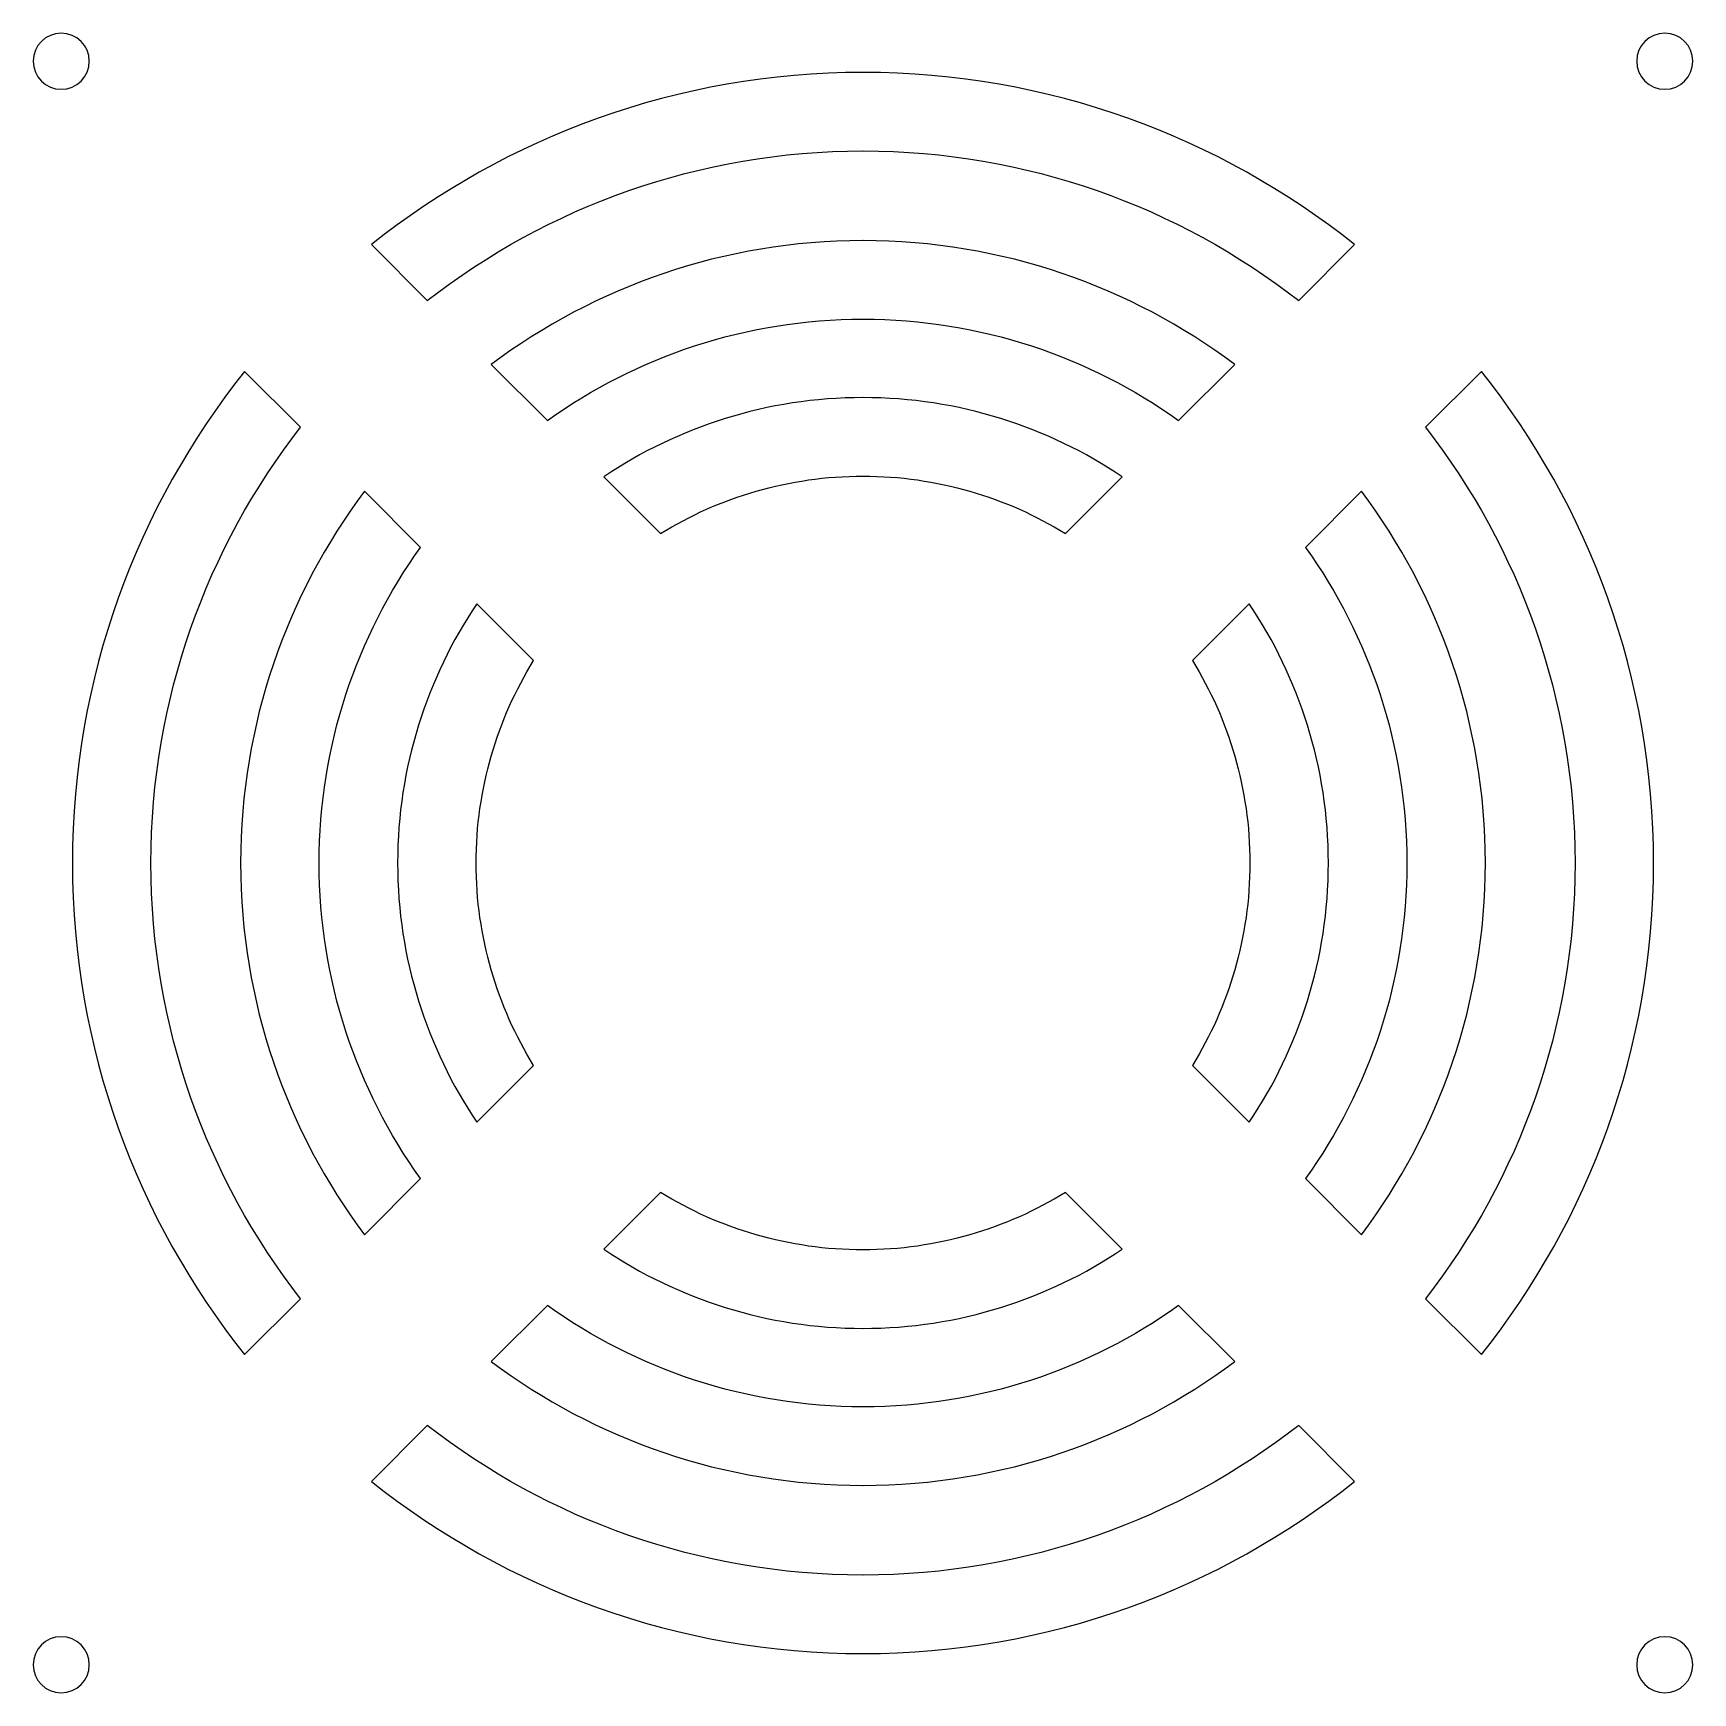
# Model space of a CAD drawing. Extents: x -106.2 to -32.2, y -149.8 to -75.8.
import ezdxf

# ---------------------------------------------------------------- set-up
doc = ezdxf.new("R2010")
doc.units = 0
doc.header["$MEASUREMENT"] = 0
doc.layers.add('BEFESTIGUNG', color=7, linetype='CONTINUOUS')
doc.layers.add('KONSTRUKTION', color=7, linetype='CONTINUOUS')

msp = doc.modelspace()

# ---------------------------------------------------------------- linework, layer by layer
at = {"layer": 'BEFESTIGUNG'}
for points in [[(-104.9999, -75.75), (-104.3115, -75.75), (-103.7499, -76.3115), (-103.7499, -77), (-103.7499, -77), (-103.7499, -77.6885), (-104.3115, -78.25), (-104.9999, -78.25), (-104.9999, -78.25), (-105.6884, -78.25), (-106.2499, -77.6885), (-106.2499, -77), (-106.2499, -77), (-106.2499, -76.3115), (-105.6884, -75.75), (-104.9999, -75.75)], [(-33.5, -75.75), (-32.8115, -75.75), (-32.25, -76.3115), (-32.25, -77), (-32.25, -77), (-32.25, -77.6884), (-32.8115, -78.25), (-33.5, -78.25), (-33.5, -78.25), (-34.1885, -78.25), (-34.75, -77.6884), (-34.75, -77), (-34.75, -77), (-34.75, -76.3115), (-34.1885, -75.75), (-33.5, -75.75)], [(-105, -147.25), (-104.3115, -147.25), (-103.75, -147.8116), (-103.75, -148.5001), (-103.75, -148.5001), (-103.75, -149.1885), (-104.3115, -149.75), (-105, -149.75), (-105, -149.75), (-105.6885, -149.75), (-106.25, -149.1885), (-106.25, -148.5001), (-106.25, -148.5001), (-106.25, -147.8116), (-105.6885, -147.25), (-105, -147.25)], [(-33.4999, -147.25), (-32.8115, -147.25), (-32.25, -147.8116), (-32.25, -148.5001), (-32.25, -148.5001), (-32.25, -149.1885), (-32.8115, -149.75), (-33.4999, -149.75), (-33.4999, -149.75), (-34.1884, -149.75), (-34.75, -149.1885), (-34.75, -148.5001), (-34.75, -148.5001), (-34.75, -147.8116), (-34.1884, -147.25), (-33.4999, -147.25)]]:
    msp.add_open_spline(points, degree=3, knots=[0, 0, 0, 0, 0.25, 0.25, 0.25, 0.25, 0.5, 0.5, 0.5, 0.5, 0.75, 0.75, 0.75, 0.75, 1, 1, 1, 1], dxfattribs=at)
at = {"layer": 'KONSTRUKTION'}
for points in [[(-69.25, -77.5), (-69.25, -77.5), (-69.2493, -77.5), (-69.2493, -77.5), (-69.2493, -77.5), (-60.977, -77.5002), (-53.3556, -80.3745), (-47.3317, -85.1748), (-47.3317, -85.1748), (-47.3317, -85.1748), (-49.8239, -87.667), (-49.8239, -87.667), (-49.8239, -87.667), (-55.1998, -83.4912), (-61.9432, -81.0001), (-69.2493, -81), (-69.2493, -81), (-69.2493, -81), (-69.25, -81), (-69.25, -81), (-69.25, -81), (-69.25, -81), (-69.2515, -81), (-69.2515, -81), (-69.2515, -81), (-76.5574, -81.0003), (-83.3004, -83.4912), (-88.6761, -87.667), (-88.6761, -87.667), (-88.6761, -87.667), (-91.1683, -85.1748), (-91.1683, -85.1748), (-91.1683, -85.1748), (-85.1447, -80.3746), (-77.5236, -77.5003), (-69.2515, -77.5), (-69.2515, -77.5), (-69.2515, -77.5), (-69.25, -77.5), (-69.25, -77.5)], [(-69.25, -85), (-69.25, -85), (-69.2493, -85), (-69.2493, -85), (-69.2493, -85), (-63.0441, -85.0002), (-57.3039, -87.0543), (-52.6739, -90.517), (-52.6739, -90.517), (-52.6739, -90.517), (-55.1782, -93.0213), (-55.1782, -93.0213), (-55.1782, -93.0213), (-59.1508, -90.1769), (-64.0107, -88.5001), (-69.2493, -88.5), (-69.2493, -88.5), (-69.2493, -88.5), (-69.25, -88.5), (-69.25, -88.5), (-69.25, -88.5), (-69.25, -88.5), (-69.2515, -88.5), (-69.2515, -88.5), (-69.2515, -88.5), (-74.4898, -88.5002), (-79.3494, -90.177), (-83.3219, -93.0212), (-83.3219, -93.0212), (-83.3219, -93.0212), (-85.8262, -90.5169), (-85.8262, -90.5169), (-85.8262, -90.5169), (-81.1964, -87.0543), (-75.4565, -85.0003), (-69.2515, -85), (-69.2515, -85), (-69.2515, -85), (-69.25, -85), (-69.25, -85)], [(-94.3331, -93.3238), (-98.5087, -98.6997), (-100.9999, -105.4434), (-101, -112.7493), (-101, -112.7493), (-101, -112.7493), (-101, -112.75), (-101, -112.75), (-101, -112.75), (-101, -112.75), (-101, -112.7515), (-101, -112.7515), (-101, -112.7515), (-100.9997, -120.0573), (-98.5083, -126.8002), (-94.3328, -132.1759), (-94.3328, -132.1759), (-94.3328, -132.1759), (-96.8249, -134.668), (-96.8249, -134.668), (-96.8249, -134.668), (-101.6249, -128.6444), (-104.4997, -121.0234), (-104.5, -112.7515), (-104.5, -112.7515), (-104.5, -112.7515), (-104.5, -112.75), (-104.5, -112.75), (-104.5, -112.75), (-104.5, -112.75), (-104.5, -112.7493), (-104.5, -112.7493), (-104.5, -112.7493), (-104.4998, -104.4773), (-101.6252, -96.8555), (-96.8252, -90.8317), (-96.8252, -90.8317), (-96.8252, -90.8317), (-94.3331, -93.3238), (-94.3331, -93.3238)], [(-41.6748, -90.8317), (-36.8749, -96.8554), (-34.0003, -104.4768), (-34, -112.7485), (-34, -112.7485), (-34, -112.7485), (-34, -112.75), (-34, -112.75), (-34, -112.75), (-34, -112.75), (-34, -112.7507), (-34, -112.7507), (-34, -112.7507), (-34.0002, -121.0229), (-36.8748, -128.6443), (-41.675, -134.6681), (-41.675, -134.6681), (-41.675, -134.6681), (-44.1672, -132.1759), (-44.1672, -132.1759), (-44.1672, -132.1759), (-39.9914, -126.8), (-37.5001, -120.0567), (-37.5, -112.7507), (-37.5, -112.7507), (-37.5, -112.7507), (-37.5, -112.75), (-37.5, -112.75), (-37.5, -112.75), (-37.5, -112.75), (-37.5, -112.7485), (-37.5, -112.7485), (-37.5, -112.7485), (-37.5003, -105.443), (-39.9916, -98.6995), (-44.167, -93.3239), (-44.167, -93.3239), (-44.167, -93.3239), (-41.6748, -90.8317), (-41.6748, -90.8317)], [(-69.25, -92), (-69.25, -92), (-69.2493, -92), (-69.2493, -92), (-69.2493, -92), (-64.9752, -92.0001), (-60.9963, -93.3034), (-57.6895, -95.5326), (-57.6895, -95.5326), (-57.6895, -95.5326), (-60.2206, -98.0637), (-60.2206, -98.0637), (-60.2206, -98.0637), (-62.85, -96.439), (-65.9437, -95.5001), (-69.2493, -95.5), (-69.2493, -95.5), (-69.2493, -95.5), (-69.25, -95.5), (-69.25, -95.5), (-69.25, -95.5), (-69.25, -95.5), (-69.2515, -95.5), (-69.2515, -95.5), (-69.2515, -95.5), (-72.5568, -95.5002), (-75.6502, -96.4391), (-78.2794, -98.0637), (-78.2794, -98.0637), (-78.2794, -98.0637), (-80.8105, -95.5326), (-80.8105, -95.5326), (-80.8105, -95.5326), (-77.5038, -93.3036), (-73.5253, -92.0003), (-69.2515, -92), (-69.2515, -92), (-69.2515, -92), (-69.25, -92), (-69.25, -92)], [(-88.9787, -98.6782), (-91.8227, -102.6508), (-93.4999, -107.511), (-93.5, -112.7493), (-93.5, -112.7493), (-93.5, -112.7493), (-93.5, -112.75), (-93.5, -112.75), (-93.5, -112.75), (-93.5, -112.75), (-93.5, -112.7515), (-93.5, -112.7515), (-93.5, -112.7515), (-93.4998, -117.9897), (-91.8226, -122.8491), (-88.9785, -126.8216), (-88.9785, -126.8216), (-88.9785, -126.8216), (-91.4828, -129.3259), (-91.4828, -129.3259), (-91.4828, -129.3259), (-94.9453, -124.6962), (-96.9997, -118.9563), (-97, -112.7515), (-97, -112.7515), (-97, -112.7515), (-97, -112.75), (-97, -112.75), (-97, -112.75), (-97, -112.75), (-97, -112.7493), (-97, -112.7493), (-97, -112.7493), (-96.9998, -106.5443), (-94.9456, -100.8038), (-91.483, -96.1739), (-91.483, -96.1739), (-91.483, -96.1739), (-88.9787, -98.6782), (-88.9787, -98.6782)], [(-47.017, -96.1739), (-43.5545, -100.8036), (-41.5003, -106.5438), (-41.5, -112.7485), (-41.5, -112.7485), (-41.5, -112.7485), (-41.5, -112.75), (-41.5, -112.75), (-41.5, -112.75), (-41.5, -112.75), (-41.5, -112.7507), (-41.5, -112.7507), (-41.5, -112.7507), (-41.5002, -118.9559), (-43.5546, -124.696), (-47.0172, -129.3259), (-47.0172, -129.3259), (-47.0172, -129.3259), (-49.5215, -126.8216), (-49.5215, -126.8216), (-49.5215, -126.8216), (-46.6774, -122.849), (-45.0001, -117.9892), (-45, -112.7507), (-45, -112.7507), (-45, -112.7507), (-45, -112.75), (-45, -112.75), (-45, -112.75), (-45, -112.75), (-45, -112.7485), (-45, -112.7485), (-45, -112.7485), (-45.0002, -107.5105), (-46.6773, -102.6506), (-49.5213, -98.6782), (-49.5213, -98.6782), (-49.5213, -98.6782), (-47.017, -96.1739), (-47.017, -96.1739)], [(-83.9361, -103.7208), (-85.5607, -106.3501), (-86.4999, -109.4439), (-86.5, -112.7493), (-86.5, -112.7493), (-86.5, -112.7493), (-86.5, -112.75), (-86.5, -112.75), (-86.5, -112.75), (-86.5, -112.75), (-86.5, -112.7515), (-86.5, -112.7515), (-86.5, -112.7515), (-86.4998, -116.0567), (-85.5604, -119.1498), (-83.9359, -121.779), (-83.9359, -121.779), (-83.9359, -121.779), (-86.4672, -124.3103), (-86.4672, -124.3103), (-86.4672, -124.3103), (-88.6961, -121.0037), (-89.9997, -117.0252), (-90, -112.7515), (-90, -112.7515), (-90, -112.7515), (-90, -112.75), (-90, -112.75), (-90, -112.75), (-90, -112.75), (-90, -112.7493), (-90, -112.7493), (-90, -112.7493), (-89.9999, -108.4754), (-88.6964, -104.4962), (-86.4674, -101.1895), (-86.4674, -101.1895), (-86.4674, -101.1895), (-83.9361, -103.7208), (-83.9361, -103.7208)], [(-52.0327, -101.1896), (-49.8038, -104.4962), (-48.5003, -108.4749), (-48.5, -112.7485), (-48.5, -112.7485), (-48.5, -112.7485), (-48.5, -112.75), (-48.5, -112.75), (-48.5, -112.75), (-48.5, -112.75), (-48.5, -112.7507), (-48.5, -112.7507), (-48.5, -112.7507), (-48.5001, -117.0248), (-49.8038, -121.0036), (-52.0328, -124.3103), (-52.0328, -124.3103), (-52.0328, -124.3103), (-54.5641, -121.779), (-54.5641, -121.779), (-54.5641, -121.779), (-52.9395, -119.1498), (-52.0001, -116.0562), (-52, -112.7507), (-52, -112.7507), (-52, -112.7507), (-52, -112.75), (-52, -112.75), (-52, -112.75), (-52, -112.75), (-52, -112.7485), (-52, -112.7485), (-52, -112.7485), (-52.0002, -109.4435), (-52.9394, -106.3497), (-54.5638, -103.7207), (-54.5638, -103.7207), (-54.5638, -103.7207), (-52.0327, -101.1896), (-52.0327, -101.1896)], [(-57.6897, -129.9672), (-60.9963, -132.1961), (-64.9748, -133.4997), (-69.2485, -133.5), (-69.2485, -133.5), (-69.2485, -133.5), (-69.25, -133.5), (-69.25, -133.5), (-69.25, -133.5), (-69.25, -133.5), (-69.2507, -133.5), (-69.2507, -133.5), (-69.2507, -133.5), (-73.5248, -133.4999), (-77.5037, -132.1964), (-80.8104, -129.9673), (-80.8104, -129.9673), (-80.8104, -129.9673), (-78.2791, -127.436), (-78.2791, -127.436), (-78.2791, -127.436), (-75.6498, -129.0606), (-72.5562, -129.9999), (-69.2507, -130), (-69.2507, -130), (-69.2507, -130), (-69.25, -130), (-69.25, -130), (-69.25, -130), (-69.25, -130), (-69.2485, -130), (-69.2485, -130), (-69.2485, -130), (-65.9433, -129.9998), (-62.8502, -129.0604), (-60.221, -127.4359), (-60.221, -127.4359), (-60.221, -127.4359), (-57.6897, -129.9672), (-57.6897, -129.9672)], [(-52.6741, -134.9828), (-57.3038, -138.4453), (-63.0437, -140.4997), (-69.2485, -140.5), (-69.2485, -140.5), (-69.2485, -140.5), (-69.25, -140.5), (-69.25, -140.5), (-69.25, -140.5), (-69.25, -140.5), (-69.2507, -140.5), (-69.2507, -140.5), (-69.2507, -140.5), (-75.4558, -140.4998), (-81.196, -138.4456), (-85.826, -134.9829), (-85.826, -134.9829), (-85.826, -134.9829), (-83.3216, -132.4785), (-83.3216, -132.4785), (-83.3216, -132.4785), (-79.3489, -135.3227), (-74.4892, -136.9999), (-69.2507, -137), (-69.2507, -137), (-69.2507, -137), (-69.25, -137), (-69.25, -137), (-69.25, -137), (-69.25, -137), (-69.2485, -137), (-69.2485, -137), (-69.2485, -137), (-64.0104, -136.9998), (-59.1508, -135.3226), (-55.1784, -132.4785), (-55.1784, -132.4785), (-55.1784, -132.4785), (-52.6741, -134.9828), (-52.6741, -134.9828)], [(-47.332, -140.3249), (-53.3557, -145.1249), (-60.9767, -147.9997), (-69.2485, -148), (-69.2485, -148), (-69.2485, -148), (-69.25, -148), (-69.25, -148), (-69.25, -148), (-69.25, -148), (-69.2507, -148), (-69.2507, -148), (-69.2507, -148), (-77.5229, -147.9998), (-85.1442, -145.1251), (-91.168, -140.3249), (-91.168, -140.3249), (-91.168, -140.3249), (-88.6759, -137.8328), (-88.6759, -137.8328), (-88.6759, -137.8328), (-83.3, -142.0085), (-76.5568, -144.4999), (-69.2507, -144.5), (-69.2507, -144.5), (-69.2507, -144.5), (-69.25, -144.5), (-69.25, -144.5), (-69.25, -144.5), (-69.25, -144.5), (-69.2485, -144.5), (-69.2485, -144.5), (-69.2485, -144.5), (-61.9427, -144.4997), (-55.1999, -142.0085), (-49.8241, -137.8328), (-49.8241, -137.8328), (-49.8241, -137.8328), (-47.332, -140.3249), (-47.332, -140.3249)]]:
    msp.add_open_spline(points, degree=3, knots=[0, 0, 0, 0, 0.1, 0.1, 0.1, 0.1, 0.2, 0.2, 0.2, 0.2, 0.3, 0.3, 0.3, 0.3, 0.4, 0.4, 0.4, 0.4, 0.5, 0.5, 0.5, 0.5, 0.6, 0.6, 0.6, 0.6, 0.7, 0.7, 0.7, 0.7, 0.8, 0.8, 0.8, 0.8, 0.9, 0.9, 0.9, 0.9, 1, 1, 1, 1], dxfattribs=at)

doc.saveas('drawing.dxf')
